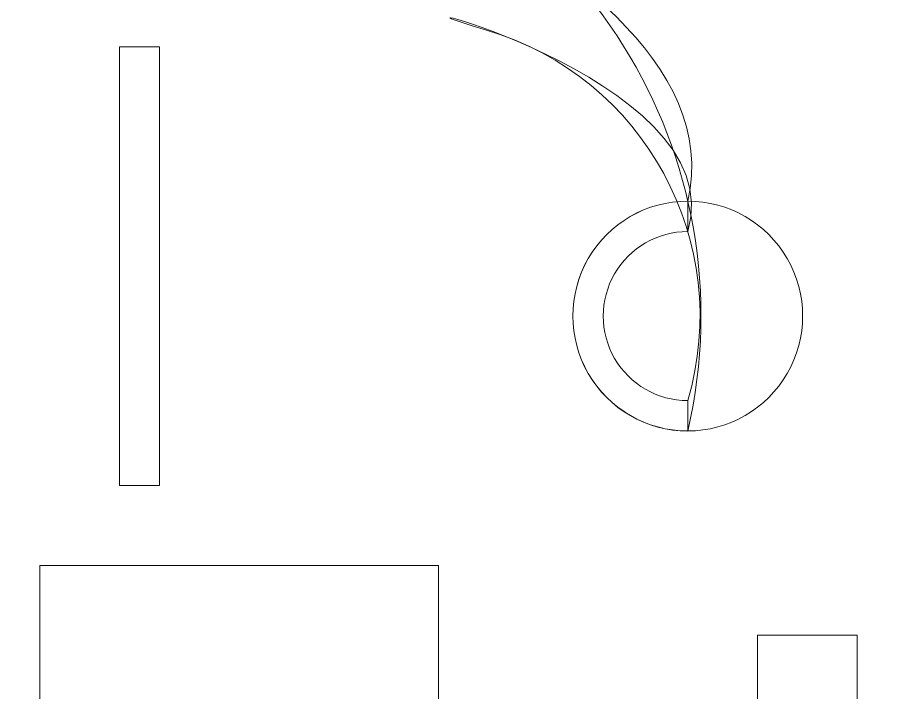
# Model space of a CAD drawing. Header units: millimetres. Extents: x -86 to 67, y -55 to 52.
# Drawn here: x -8.599 to -4.244, y 26.721 to 30.106 of the extents above; entities that cross this region are included whole.
import ezdxf

# ---------------------------------------------------------------- set-up
doc = ezdxf.new("R2010")
doc.units = ezdxf.units.MM
doc.header["$MEASUREMENT"] = 0
for name, color, linetype in [('BG_OUTLINE', 7, 'Continuous'), ('PG_SILKSCREEN_TOP', 7, 'Continuous'), ('PIN_TOP', 7, 'Continuous')]:
    doc.layers.add(name, color=color, linetype=linetype)

msp = doc.modelspace()

# ---------------------------------------------------------------- linework, layer by layer
at = {"layer": 'BG_OUTLINE', "color": 3, "lineweight": 9}
for points, knots in [([(-60.0926, 34.7331), (-60.0926, 34.7331), (63.7724, 34.7331), (63.7724, 34.7331), (63.7724, 34.7331), (64.585, 34.7336), (65.3646, 34.4113), (65.9396, 33.837), (65.9396, 33.837), (66.5146, 33.2627), (66.8379, 32.4797), (66.8384, 31.667), (66.8384, 31.667), (66.8384, 31.667), (66.8412, -52.28), (66.8412, -52.28), (66.8412, -52.28), (66.8412, -52.28), (66.8384, -52.1933), (66.8384, -52.1933), (66.8384, -52.1933), (66.8389, -53.006), (66.5166, -53.7856), (65.9424, -54.3606), (65.9424, -54.3606), (65.3681, -54.9356), (64.585, -55.2589), (63.7724, -55.2594), (63.7724, -55.2594), (63.7724, -55.2594), (-60.1869, -55.2594), (-60.1869, -55.2594), (-60.1869, -55.2594), (-60.1869, -55.2594), (-60.0853, -55.2518), (-60.0853, -55.2518), (-60.0853, -55.2518), (-60.8979, -55.2523), (-61.6775, -54.9299), (-62.2525, -54.3557), (-62.2525, -54.3557), (-62.8275, -53.7814), (-63.1508, -52.9984), (-63.1513, -52.1857), (-63.1513, -52.1857), (-63.1513, -52.1857), (-63.1587, 31.667), (-63.1587, 31.667), (-63.1587, 31.667), (-63.1592, 32.4797), (-62.8369, 33.2593), (-62.2626, 33.8343), (-62.2626, 33.8343), (-61.6883, 34.4093), (-60.9053, 34.7326), (-60.0926, 34.7331)], [0, 0, 0, 0, 0.071429, 0.071429, 0.071429, 0.071429, 0.142857, 0.142857, 0.142857, 0.142857, 0.214286, 0.214286, 0.214286, 0.214286, 0.285714, 0.285714, 0.285714, 0.285714, 0.357143, 0.357143, 0.357143, 0.357143, 0.428571, 0.428571, 0.428571, 0.428571, 0.5, 0.5, 0.5, 0.5, 0.571429, 0.571429, 0.571429, 0.571429, 0.642857, 0.642857, 0.642857, 0.642857, 0.714286, 0.714286, 0.714286, 0.714286, 0.785714, 0.785714, 0.785714, 0.785714, 0.857143, 0.857143, 0.857143, 0.857143, 0.928571, 0.928571, 0.928571, 0.928571, 1, 1, 1, 1]), ([(-5.2368, 28.0326), (-5.0309, 28.0326), (-4.8407, 28.1424), (-4.7378, 28.3207), (-4.7378, 28.3207), (-4.6348, 28.4989), (-4.6348, 28.7186), (-4.7378, 28.8969), (-4.7378, 28.8969), (-4.8407, 29.0751), (-5.0309, 29.185), (-5.2368, 29.185), (-5.2368, 29.185), (-5.4426, 29.185), (-5.6328, 29.0751), (-5.7358, 28.8969), (-5.7358, 28.8969), (-5.8387, 28.7186), (-5.8387, 28.4989), (-5.7358, 28.3207), (-5.7358, 28.3207), (-5.6328, 28.1424), (-5.4426, 28.0326), (-5.2368, 28.0326)], [0, 0, 0, 0, 0.166667, 0.166667, 0.166667, 0.166667, 0.333333, 0.333333, 0.333333, 0.333333, 0.5, 0.5, 0.5, 0.5, 0.666667, 0.666667, 0.666667, 0.666667, 0.833333, 0.833333, 0.833333, 0.833333, 1, 1, 1, 1])]:
    msp.add_open_spline(points, degree=3, knots=knots, dxfattribs=at)
at = {"layer": 'PG_SILKSCREEN_TOP', "color": 6, "lineweight": 9}
for points, knots in [([(-5.2368, 28.0323), (-4.9186, 29.4074), (-5.7752, 30.7801), (-7.1502, 31.0985), (-7.1502, 31.0985), (-8.5252, 31.4169), (-4.9181, 30.5597), (-5.2368, 29.1847)], [0, 0, 0, 0, 0.5, 0.5, 0.5, 0.5, 1, 1, 1, 1]), ([(-5.2368, 28.1847), (-5.0028, 28.9766), (-5.4549, 29.8083), (-6.2467, 30.0425), (-6.2467, 30.0425), (-7.0386, 30.2768), (-5.0024, 29.8241), (-5.2368, 29.0323)], [0, 0, 0, 0, 0.5, 0.5, 0.5, 0.5, 1, 1, 1, 1]), ([(-7.8869, 27.7585), (-7.8869, 27.7585), (-8.0868, 27.7585), (-8.0868, 27.7585), (-8.0868, 27.7585), (-8.0868, 27.7585), (-8.0868, 29.9586), (-8.0868, 29.9586), (-8.0868, 29.9586), (-8.0868, 29.9586), (-7.8869, 29.9586), (-7.8869, 29.9586), (-7.8869, 29.9586), (-7.8869, 29.9586), (-7.8869, 27.7585), (-7.8869, 27.7585)], [0, 0, 0, 0, 0.25, 0.25, 0.25, 0.25, 0.5, 0.5, 0.5, 0.5, 0.75, 0.75, 0.75, 0.75, 1, 1, 1, 1]), ([(-5.2368, 29.1847), (-5.4426, 29.1847), (-5.6329, 29.0749), (-5.7358, 28.8965), (-5.7358, 28.8965), (-5.8387, 28.7182), (-5.8387, 28.4986), (-5.7357, 28.3203), (-5.7357, 28.3203), (-5.6327, 28.142), (-5.4426, 28.0322), (-5.2368, 28.0323)], [0, 0, 0, 0, 0.333333, 0.333333, 0.333333, 0.333333, 0.666667, 0.666667, 0.666667, 0.666667, 1, 1, 1, 1]), ([(-5.2368, 29.0323), (-5.3882, 29.0323), (-5.5281, 28.9515), (-5.6038, 28.8203), (-5.6038, 28.8203), (-5.6795, 28.6892), (-5.6795, 28.5276), (-5.6037, 28.3965), (-5.6037, 28.3965), (-5.528, 28.2654), (-5.3882, 28.1846), (-5.2368, 28.1847)], [0, 0, 0, 0, 0.333333, 0.333333, 0.333333, 0.333333, 0.666667, 0.666667, 0.666667, 0.666667, 1, 1, 1, 1])]:
    msp.add_open_spline(points, degree=3, knots=knots, dxfattribs=at)
for points in [[(-5.2368, 29.0323), (-5.2368, 29.0323), (-5.2368, 29.1847), (-5.2368, 29.1847)], [(-5.2368, 29.1847), (-5.2368, 29.1847), (-5.2368, 29.0323), (-5.2368, 29.0323)], [(-5.2368, 28.0323), (-5.2368, 28.0323), (-5.2368, 28.1847), (-5.2368, 28.1847)], [(-5.2368, 28.1847), (-5.2368, 28.1847), (-5.2368, 28.0323), (-5.2368, 28.0323)]]:
    msp.add_open_spline(points, degree=3, dxfattribs=at)
at = {"layer": 'PIN_TOP', "lineweight": 9}
for points in [[(-8.487, 27.3586), (-8.487, 27.3586), (-6.487, 27.3586), (-6.487, 27.3586), (-6.487, 27.3586), (-6.487, 27.3586), (-6.487, 24.8585), (-6.487, 24.8585), (-6.487, 24.8585), (-6.487, 24.8585), (-8.487, 24.8585), (-8.487, 24.8585), (-8.487, 24.8585), (-8.487, 24.8585), (-8.487, 27.3586), (-8.487, 27.3586)], [(-4.8869, 27.0086), (-4.8869, 27.0086), (-4.3868, 27.0086), (-4.3868, 27.0086), (-4.3868, 27.0086), (-4.3868, 27.0086), (-4.3868, 24.0086), (-4.3868, 24.0086), (-4.3868, 24.0086), (-4.3868, 24.0086), (-4.8869, 24.0086), (-4.8869, 24.0086), (-4.8869, 24.0086), (-4.8869, 24.0086), (-4.8869, 27.0086), (-4.8869, 27.0086)]]:
    msp.add_open_spline(points, degree=3, knots=[0, 0, 0, 0, 0.25, 0.25, 0.25, 0.25, 0.5, 0.5, 0.5, 0.5, 0.75, 0.75, 0.75, 0.75, 1, 1, 1, 1], dxfattribs=at)

doc.saveas('drawing.dxf')
